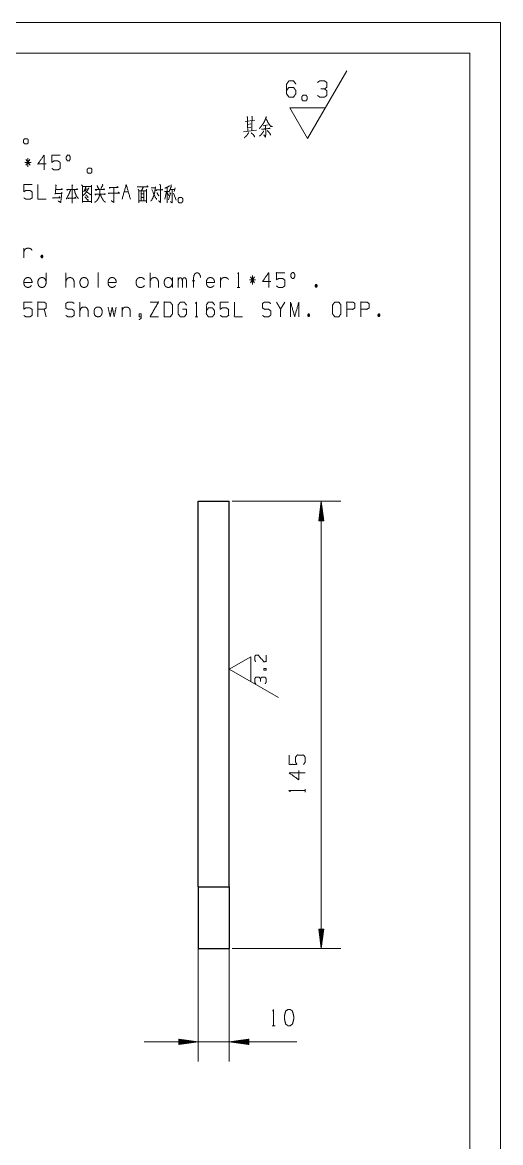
# Paper-space layout 'SHT3' of a CAD drawing. Header units: millimetres. Extents: x 0 to 210, y 0 to 297.
# Drawn here: x 132.4 to 210, y 115.5 to 297 of the extents above; entities that cross this region are included whole.
import ezdxf

# ---------------------------------------------------------------- set-up
doc = ezdxf.new("R2010")
doc.units = ezdxf.units.MM
doc.layers.add('101', color=7, linetype='Continuous', true_color=0xffffff)

psp = doc.layouts.new('SHT3')

# ---------------------------------------------------------------- linework, layer by layer
at = {"layer": '101', "color": 133, "linetype": 'Continuous', "lineweight": 18}
for p, q in [((210, 297), (0, 297)), ((210, 0), (210, 297)), ((205, 292), (25, 292)), ((205, 5), (205, 292))]:
    psp.add_line(p, q, dxfattribs=at)
at = {"layer": '101', "color": 53, "linetype": 'Continuous', "lineweight": 18}
for p, q in [((178.7, 278.17), (185.05, 289.17)), ((178.7, 278.17), (175.82, 283.17)), ((175.82, 283.17), (181.59, 283.17))]:
    psp.add_line(p, q, dxfattribs=at)
at = {"layer": '101', "color": 72, "linetype": 'Continuous', "lineweight": 18}
for p, q in [((168.56, 280.95), (170.12, 281.17)), ((168.97, 279.93), (169.5, 279.99)), ((168.99, 280.43), (169.52, 280.54)), ((172.28, 280.4), (171.52, 280.26)), ((168.31, 279.24), (170.43, 279.52)), ((133.85, 274.31), (132.84, 274.31)), ((133.67, 274.79), (133.02, 273.84)), ((133.02, 274.79), (133.69, 273.84)), ((133.34, 273.59), (133.34, 275.01)), ((140.45, 270.7), (140.63, 270.55)), ((140.54, 270.6), (140.54, 267.72)), ((148.95, 269.55), (149.63, 269.55)), ((153.35, 270.2), (154.02, 270.2)), ((155.47, 269.62), (156.23, 269.62)), ((155.8, 269.57), (155.54, 268.35)), ((155.94, 270.3), (155.94, 267.77)), ((155.98, 269.4), (156.19, 268.92)), ((156.45, 269.35), (156.14, 268.22)), ((156.37, 269.9), (157.14, 269.9)), ((156.38, 269.4), (156.53, 269.17)), ((156.97, 269.3), (157.37, 268.2)), ((157.21, 270.2), (157.04, 269.57)), ((132.68, 258.82), (132.68, 260.4)), ((135.54, 259.27), (135.7, 258.85)), ((139.51, 254.06), (139.51, 256.44)), ((144.74, 256.46), (144.74, 254.06)), ((153.17, 254.06), (153.17, 256.44)), ((156.77, 254.06), (156.77, 255.64)), ((157.72, 254.06), (157.72, 255.64)), ((160.42, 255.11), (160, 255.11)), ((164.55, 254.06), (164.55, 255.64)), ((170.27, 255.26), (169.27, 255.26)), ((169.44, 255.74), (170.11, 254.79)), ((170.1, 255.74), (169.44, 254.79)), ((169.76, 254.54), (169.76, 255.96)), ((180.01, 254.51), (180.17, 254.09)), ((167.29, 254.06), (167.71, 254.06)), ((141.79, 249.3), (141.79, 251.67)), ((148.62, 250.87), (148.62, 249.3)), ((175, 251.67), (174.33, 250.5)), ((136.3, 249.3), (135.97, 250.5)), ((160.46, 249.3), (160.88, 249.3)), ((178.8, 249.75), (178.95, 249.32)), ((190.18, 249.75), (190.34, 249.32)), ((178.31, 172.26), (178.31, 172.73)), ((172.96, 134.4), (173.42, 134.4))]:
    psp.add_line(p, q, dxfattribs=at)
at = {"layer": '101', "color": 27, "linetype": 'Continuous', "lineweight": 25}
for p, q in [((160.97, 156.89), (160.97, 219.39)), ((160.97, 219.39), (165.97, 219.39)), ((165.97, 156.89), (165.97, 219.39)), ((160.97, 156.89), (160.97, 146.89)), ((160.97, 156.89), (165.97, 156.89)), ((165.97, 156.89), (165.97, 146.89)), ((160.97, 146.89), (165.97, 146.89))]:
    psp.add_line(p, q, dxfattribs=at)
at = {"layer": '101', "color": 22, "linetype": 'Continuous', "lineweight": 18}
for p, q in [((166.48, 219.39), (184.1, 219.39)), ((180.92, 219.39), (180.5, 216.21)), ((180.77, 216.21), (180.77, 218.23)), ((180.82, 216.21), (180.82, 218.61)), ((180.87, 216.21), (180.87, 219)), ((180.92, 146.89), (180.92, 219.39)), ((180.92, 216.21), (180.92, 219.39)), ((180.92, 216.21), (180.92, 219.39)), ((181.34, 216.21), (180.92, 219.39)), ((180.97, 216.21), (180.97, 219)), ((181.02, 216.21), (181.02, 218.61)), ((181.07, 216.21), (181.07, 218.23)), ((180.5, 216.21), (181.34, 216.21)), ((180.51, 216.21), (180.51, 216.3)), ((180.51, 216.21), (180.51, 216.3)), ((180.57, 216.21), (180.57, 216.69)), ((180.62, 216.21), (180.62, 217.07)), ((180.67, 216.21), (180.67, 217.46)), ((180.72, 216.21), (180.72, 217.84)), ((181.12, 216.21), (181.12, 217.84)), ((181.18, 216.21), (181.18, 217.46)), ((181.23, 216.21), (181.23, 217.07)), ((181.28, 216.21), (181.28, 216.69)), ((181.33, 216.21), (181.33, 216.3)), ((181.33, 216.21), (181.33, 216.3)), ((160.97, 156.38), (160.97, 128.62)), ((165.97, 156.38), (165.97, 128.62)), ((180.5, 150.06), (180.92, 146.89)), ((181.34, 150.06), (180.5, 150.06)), ((180.51, 150.06), (180.51, 149.97)), ((180.51, 150.06), (180.51, 149.97)), ((180.57, 150.06), (180.57, 149.59)), ((180.62, 150.06), (180.62, 149.2)), ((180.67, 150.06), (180.67, 148.82)), ((180.72, 150.06), (180.72, 148.43)), ((180.77, 150.06), (180.77, 148.04)), ((180.82, 150.06), (180.82, 147.66)), ((180.87, 150.06), (180.87, 147.27)), ((180.92, 150.06), (180.92, 146.89)), ((180.92, 146.89), (181.34, 150.06)), ((180.92, 150.06), (180.92, 146.89)), ((180.97, 150.06), (180.97, 147.27)), ((181.02, 150.06), (181.02, 147.66)), ((181.07, 150.06), (181.07, 148.04)), ((181.12, 150.06), (181.12, 148.43)), ((181.18, 150.06), (181.18, 148.82)), ((181.23, 150.06), (181.23, 149.2)), ((181.28, 150.06), (181.28, 149.59)), ((181.33, 150.06), (181.33, 149.97)), ((181.33, 150.06), (181.33, 149.97)), ((166.48, 146.89), (184.1, 146.89)), ((152.21, 131.79), (176.93, 131.79)), ((157.8, 132.21), (157.8, 131.37)), ((160.97, 131.79), (157.8, 132.21)), ((157.8, 132.2), (157.89, 132.2)), ((157.8, 132.2), (157.89, 132.2)), ((157.8, 132.15), (158.27, 132.15)), ((157.8, 132.1), (158.66, 132.1)), ((157.8, 132.04), (159.04, 132.04)), ((157.8, 131.99), (159.43, 131.99)), ((157.8, 131.94), (159.81, 131.94)), ((157.8, 131.89), (160.2, 131.89)), ((157.8, 131.84), (160.59, 131.84)), ((157.8, 131.79), (160.97, 131.79)), ((157.8, 131.37), (160.97, 131.79)), ((157.8, 131.79), (160.97, 131.79)), ((157.8, 131.74), (160.59, 131.74)), ((157.8, 131.69), (160.2, 131.69)), ((157.8, 131.64), (159.81, 131.64)), ((157.8, 131.59), (159.43, 131.59)), ((157.8, 131.54), (159.04, 131.54)), ((157.8, 131.49), (158.66, 131.49)), ((157.8, 131.43), (158.27, 131.43)), ((157.8, 131.38), (157.89, 131.38)), ((157.8, 131.38), (157.89, 131.38)), ((169.15, 132.21), (165.97, 131.79)), ((169.15, 131.79), (165.97, 131.79)), ((165.97, 131.79), (169.15, 131.37)), ((169.15, 131.79), (165.97, 131.79)), ((169.15, 131.84), (166.36, 131.84)), ((169.15, 131.74), (166.36, 131.74)), ((169.15, 131.89), (166.74, 131.89)), ((169.15, 131.69), (166.74, 131.69)), ((169.15, 131.94), (167.13, 131.94)), ((169.15, 131.64), (167.13, 131.64)), ((169.15, 131.99), (167.52, 131.99)), ((169.15, 131.59), (167.52, 131.59)), ((169.15, 132.04), (167.9, 132.04)), ((169.15, 131.54), (167.9, 131.54)), ((169.15, 132.1), (168.29, 132.1)), ((169.15, 131.49), (168.29, 131.49)), ((169.15, 132.15), (168.67, 132.15)), ((169.15, 131.43), (168.67, 131.43)), ((169.15, 132.2), (169.06, 132.2)), ((169.15, 132.2), (169.06, 132.2)), ((169.15, 131.38), (169.06, 131.38)), ((169.15, 131.38), (169.06, 131.38)), ((169.15, 131.37), (169.15, 132.21))]:
    psp.add_line(p, q, dxfattribs=at)
at = {"layer": '101', "color": 43, "linetype": 'Continuous', "lineweight": 18}
for p, q in [((165.97, 192.18), (169.47, 194.2)), ((169.47, 194.2), (169.47, 190.16)), ((165.97, 192.18), (173.97, 187.57))]:
    psp.add_line(p, q, dxfattribs=at)
at = {"layer": '101', "color": 53, "linetype": 'Continuous', "lineweight": 18}
for points, knots in [([(175.3, 285.95), (175.66, 286.47), (176.42, 286.47), (176.79, 285.95), (176.79, 285.43), (176.42, 284.9), (175.66, 284.9), (175.3, 285.43), (175.3, 287), (175.66, 287.52), (176.42, 287.52), (176.79, 287)], [0, 0, 0.076964, 0.169762, 0.248074, 0.312017, 0.390329, 0.483128, 0.560092, 0.751926, 0.82889, 0.921688, 1, 1]), ([(181.43, 286.22), (181.8, 286.47), (181.8, 287.27), (181.43, 287.52), (180.67, 287.52), (180.3, 287.27)], [0, 0, 0.15387, 0.429846, 0.58372, 0.84612, 1, 1]), ([(177.78, 284.52), (177.78, 284.98), (177.95, 285.2), (178.44, 285.2), (178.61, 284.98), (178.61, 284.52), (178.44, 284.27), (177.95, 284.27), (177.78, 284.52)], [0, 0, 0.15201, 0.243411, 0.401449, 0.492846, 0.644856, 0.743407, 0.901445, 1, 1]), ([(180.32, 285.15), (180.67, 284.9), (181.43, 284.9), (181.8, 285.15), (181.8, 285.95), (181.43, 286.22), (180.87, 286.22)], [0, 0, 0.12412, 0.34369, 0.472445, 0.703375, 0.836729, 1, 1])]:
    psp.add_open_spline(points, degree=1, knots=knots, dxfattribs=at)
at = {"layer": '101', "color": 72, "linetype": 'Continuous', "lineweight": 18}
for points, knots in [([(168.91, 281.73), (168.95, 281.59), (168.99, 279.38)], [0, 0, 0.060979, 1, 1]), ([(169.67, 281.81), (169.69, 281.73), (169.67, 279.43)], [0, 0, 0.035798, 1, 1]), ([(171.99, 281.73), (171.97, 281.59), (171.8, 281.17), (171.62, 280.79), (171.41, 280.46), (171.15, 280.15), (170.96, 279.9), (170.84, 279.79)], [0, 0, 0.06111, 0.258302, 0.444408, 0.617464, 0.790935, 0.929439, 1, 1]), ([(171.21, 279.68), (172.6, 279.82), (172.54, 279.85), (172.34, 279.79)], [0, 0, 0.838834, 0.877825, 1, 1]), ([(171.89, 280.32), (171.91, 278.83), (171.89, 278.61), (171.85, 278.41), (171.58, 278.8), (171.85, 278.47)], [0, 0, 0.530092, 0.608917, 0.679017, 0.847311, 1, 1]), ([(171.93, 281.37), (172.71, 280.12), (173.02, 280.12), (172.71, 280.18), (172.54, 280.4)], [0, 0, 0.616784, 0.748061, 0.881375, 1, 1]), ([(132.65, 277.52), (132.65, 277.95), (132.81, 278.15), (133.25, 278.15), (133.41, 277.95), (133.41, 277.52), (133.25, 277.3), (132.81, 277.3), (132.65, 277.52)], [0, 0, 0.152001, 0.243402, 0.401444, 0.492847, 0.644849, 0.743405, 0.901446, 1, 1]), ([(169.09, 279.16), (169.09, 279.05), (168.93, 278.8), (168.58, 278.41), (168.44, 278.3)], [0, 0, 0.10022, 0.366542, 0.840567, 1, 1]), ([(169.54, 279.1), (169.93, 278.77), (170.08, 278.58), (170.12, 278.44), (169.98, 278.69)], [0, 0, 0.431176, 0.640409, 0.761211, 1, 1]), ([(171.56, 279.41), (171.52, 279.27), (171.23, 278.88), (170.92, 278.58)], [0, 0, 0.134829, 0.590565, 1, 1]), ([(172.17, 279.46), (172.46, 279.16), (172.62, 278.97), (172.71, 278.72), (172.58, 278.99)], [0, 0, 0.338756, 0.538268, 0.752638, 1, 1]), ([(136.3, 274.06), (134.96, 274.06), (135.97, 275.49), (135.97, 273.11)], [0, 0, 0.245869, 0.565296, 1, 1]), ([(137.22, 273.34), (137.55, 273.11), (138.24, 273.11), (138.58, 273.34), (138.58, 274.29), (138.24, 274.54), (137.55, 274.54), (137.22, 274.31), (137.22, 275.49), (138.58, 275.49)], [0, 0, 0.062228, 0.168343, 0.230571, 0.376815, 0.441266, 0.547381, 0.609609, 0.79049, 1, 1]), ([(139.78, 274.54), (140.01, 274.54), (140.22, 274.86), (140.22, 275.19), (140.01, 275.51), (139.78, 275.51), (139.55, 275.19), (139.55, 274.86), (139.78, 274.54)], [0, 0, 0.085681, 0.230397, 0.35158, 0.496296, 0.581977, 0.730397, 0.85158, 1, 1]), ([(142.97, 272.76), (142.97, 273.19), (143.13, 273.39), (143.57, 273.39), (143.73, 273.19), (143.73, 272.76), (143.57, 272.54), (143.13, 272.54), (142.97, 272.76)], [0, 0, 0.152001, 0.243402, 0.401444, 0.492847, 0.644849, 0.743405, 0.901446, 1, 1]), ([(132.67, 268.57), (133, 268.35), (133.69, 268.35), (134.03, 268.57), (134.03, 269.52), (133.69, 269.77), (133, 269.77), (132.67, 269.55), (132.67, 270.72), (134.03, 270.72)], [0, 0, 0.062228, 0.168343, 0.230571, 0.376815, 0.441266, 0.547381, 0.609609, 0.79049, 1, 1]), ([(134.96, 270.72), (134.96, 268.35), (136.3, 268.35)], [0, 0, 0.638732, 1, 1]), ([(137.82, 270.67), (137.98, 270.55), (137.91, 270.57), (137.77, 269.15), (137.78, 269.27), (138.84, 269.27), (138.86, 269.52), (138.67, 267.82), (138.24, 268.07)], [0, 0, 0.037815, 0.051831, 0.319489, 0.343088, 0.541307, 0.588149, 0.907968, 1, 1]), ([(142.05, 270.65), (142.2, 270.52), (142.2, 267.82), (142.2, 268), (143.64, 268), (143.64, 267.75), (143.64, 270.6), (143.64, 270.42), (142.2, 270.42)], [0, 0, 0.02043, 0.312718, 0.331663, 0.488563, 0.515628, 0.824155, 0.843099, 1, 1]), ([(144.56, 270.57), (144.81, 270), (144.84, 270.05), (144.74, 270.2)], [0, 0, 0.718769, 0.78908, 1, 1]), ([(145.41, 270.75), (145.51, 270.65), (145.18, 270.07)], [0, 0, 0.179593, 1, 1]), ([(151.05, 270.35), (152.82, 270.35), (152.72, 270.52), (152.64, 270.4)], [0, 0, 0.835409, 0.932124, 1, 1]), ([(154.69, 270.75), (154.83, 270.65), (154.83, 267.85), (154.53, 268.1)], [0, 0, 0.051484, 0.883806, 1, 1]), ([(156.23, 270.57), (156.23, 270.42), (155.54, 270.12)], [0, 0, 0.166345, 1, 1]), ([(156.53, 270.7), (156.61, 270.45), (156.23, 269.5)], [0, 0, 0.205281, 1, 1]), ([(137.5, 268.57), (137.41, 268.52), (137.32, 268.57), (138.56, 268.57), (138.47, 268.77), (138.37, 268.6)], [0, 0, 0.054487, 0.108968, 0.772867, 0.890201, 1, 1]), ([(137.87, 269.9), (138.95, 269.9), (138.84, 270.07), (138.77, 269.95)], [0, 0, 0.75587, 0.899326, 1, 1]), ([(140.29, 269.87), (140.18, 269.65), (140.1, 269.42), (140.01, 269.22), (139.88, 268.95), (139.78, 268.77), (139.69, 268.55), (139.55, 268.4)], [0, 0, 0.149558, 0.294901, 0.426364, 0.607676, 0.730708, 0.876054, 1, 1]), ([(139.71, 269.77), (139.67, 269.9), (141.39, 269.9), (141.33, 270.07), (141.23, 269.9)], [0, 0, 0.058202, 0.826387, 0.908316, 1, 1]), ([(140.84, 269.9), (140.93, 269.7), (140.98, 269.42), (141.09, 269.17), (141.19, 268.9), (141.35, 268.67), (141.53, 268.45)], [0, 0, 0.134422, 0.306591, 0.473526, 0.654716, 0.824108, 1, 1]), ([(142.65, 269.97), (143.11, 269.97), (143.24, 270.2), (143.04, 269.82), (142.8, 269.5), (142.58, 269.22), (142.3, 268.95)], [0, 0, 0.200768, 0.312947, 0.497482, 0.67594, 0.827665, 1, 1]), ([(142.65, 270.3), (142.78, 270.17), (142.73, 270.22), (142.39, 269.52)], [0, 0, 0.171557, 0.242655, 1, 1]), ([(142.57, 268.72), (143.11, 268.17), (143.15, 268.25), (143.06, 268.1)], [0, 0, 0.751301, 0.831531, 1, 1]), ([(142.62, 269.85), (142.83, 269.57), (143.13, 269.35), (143.38, 269.15), (143.61, 269.05)], [0, 0, 0.268921, 0.559592, 0.805963, 1, 1]), ([(142.73, 269.07), (143.08, 268.67), (143.11, 268.72), (143.04, 268.57)], [0, 0, 0.701567, 0.782052, 1, 1]), ([(145, 269.87), (145, 269.15), (144.93, 268.95), (144.9, 268.72), (144.81, 268.52), (144.56, 268.17), (144.4, 267.97), (144.15, 267.85)], [0, 0, 0.309174, 0.399631, 0.496758, 0.590007, 0.772796, 0.881778, 1, 1]), ([(144.35, 269.12), (144.31, 269.02), (144.22, 269.15), (145.92, 269.15), (145.83, 269.25), (145.73, 269.12)], [0, 0, 0.047073, 0.115007, 0.868026, 0.927253, 1, 1]), ([(144.47, 269.85), (144.37, 269.77), (144.28, 269.9), (145.78, 269.9), (145.69, 270.05), (145.6, 269.9)], [0, 0, 0.060878, 0.132628, 0.836794, 0.918397, 1, 1]), ([(145.11, 269.07), (145.25, 268.72), (145.34, 268.57), (145.44, 268.42), (145.51, 268.25), (145.69, 268), (145.92, 267.87)], [0, 0, 0.253041, 0.369752, 0.4929, 0.619419, 0.824656, 1, 1]), ([(146.59, 269.35), (146.47, 269.25), (146.39, 269.35), (148.16, 269.35), (148.06, 269.5), (147.93, 269.37)], [0, 0, 0.066048, 0.116895, 0.850707, 0.926977, 1, 1]), ([(146.68, 270.25), (146.59, 270.12), (146.54, 270.25), (147.97, 270.25), (147.86, 270.4), (147.76, 270.25)], [0, 0, 0.073317, 0.138347, 0.824031, 0.912015, 1, 1]), ([(147.28, 270.22), (147.28, 267.82), (146.87, 268.1)], [0, 0, 0.830218, 1, 1]), ([(151.23, 269.95), (151.35, 269.72), (151.35, 267.77), (151.35, 268.07), (152.57, 268.07), (152.57, 267.75), (152.57, 269.95), (152.57, 269.72), (151.35, 269.72), (151.73, 269.72), (151.73, 268.12), (151.73, 268.65), (152.13, 268.65), (152.13, 268.12), (152.13, 269.72), (152.13, 269.22), (151.73, 269.22)], [0, 0, 0.018839, 0.161903, 0.183913, 0.27339, 0.297234, 0.458641, 0.475149, 0.564626, 0.591858, 0.709245, 0.747762, 0.777587, 0.816104, 0.933491, 0.970174, 1, 1]), ([(151.97, 270.35), (152.03, 270.25), (151.78, 269.77)], [0, 0, 0.174474, 1, 1]), ([(154.04, 270.35), (153.91, 269.47), (153.88, 269.35), (153.81, 269.15), (153.75, 268.92), (153.67, 268.72), (153.6, 268.52), (153.51, 268.4), (153.42, 268.22), (153.28, 268.05)], [0, 0, 0.35897, 0.411735, 0.497907, 0.591806, 0.680621, 0.766792, 0.828975, 0.908611, 1, 1]), ([(153.45, 269.9), (154.18, 268.3), (154.2, 268.52)], [0, 0, 0.886138, 1, 1]), ([(154.25, 269.85), (154.16, 269.72), (154.13, 269.87), (155.2, 269.87), (155.12, 269.97), (155.04, 269.85)], [0, 0, 0.092081, 0.184776, 0.833338, 0.913619, 1, 1]), ([(154.28, 269.42), (154.55, 268.87), (154.6, 268.95)], [0, 0, 0.869236, 1, 1]), ([(156.74, 269.9), (156.74, 267.75), (156.45, 267.95)], [0, 0, 0.861246, 1, 1]), ([(139.94, 268.4), (139.87, 268.52), (141.14, 268.52), (141.03, 268.67), (140.94, 268.55)], [0, 0, 0.08192, 0.807878, 0.912674, 1, 1]), ([(157.69, 268), (157.69, 268.42), (157.85, 268.62), (158.29, 268.62), (158.45, 268.42), (158.45, 268), (158.29, 267.77), (157.85, 267.77), (157.69, 268)], [0, 0, 0.152001, 0.243405, 0.401446, 0.492847, 0.644849, 0.743403, 0.901444, 1, 1]), ([(132.68, 259.8), (132.79, 260.1), (132.98, 260.32), (133.23, 260.4), (133.57, 260.4), (133.81, 260.32), (134.01, 260.1)], [0, 0, 0.180187, 0.348583, 0.495006, 0.685181, 0.831603, 1, 1]), ([(135.54, 258.85), (135.7, 258.85), (135.79, 259.07), (135.7, 259.27), (135.54, 259.27), (135.45, 259.07), (135.54, 258.85), (135.7, 259.27)], [0, 0, 0.093976, 0.236787, 0.365958, 0.459933, 0.589104, 0.731915, 1, 1]), ([(136.28, 256.44), (136.28, 254.69), (136.18, 254.36), (135.98, 254.14), (135.74, 254.06), (135.51, 254.06), (135.26, 254.14), (135.07, 254.36), (134.96, 254.69), (134.96, 255.04), (135.07, 255.34), (135.26, 255.56), (135.51, 255.64), (135.74, 255.64), (135.98, 255.56), (136.18, 255.34), (136.28, 255.04)], [0, 0, 0.286727, 0.342739, 0.391461, 0.433824, 0.471473, 0.513836, 0.562557, 0.61857, 0.675917, 0.72805, 0.776771, 0.819134, 0.856783, 0.899146, 0.947868, 1, 1]), ([(160.21, 254.06), (160.21, 255.64), (160.27, 255.99), (160.42, 256.26), (160.64, 256.41), (160.9, 256.41), (161.13, 256.26), (161.29, 255.99), (161.34, 255.64)], [0, 0, 0.423648, 0.51887, 0.604326, 0.674201, 0.745514, 0.819322, 0.904778, 1, 1]), ([(167.36, 256.24), (167.5, 256.44), (167.5, 254.06)], [0, 0, 0.093491, 1, 1]), ([(172.73, 255.01), (171.38, 255.01), (172.39, 256.44), (172.39, 254.06)], [0, 0, 0.245868, 0.565294, 1, 1]), ([(173.64, 254.29), (173.98, 254.06), (174.67, 254.06), (175, 254.29), (175, 255.24), (174.67, 255.49), (173.98, 255.49), (173.64, 255.26), (173.64, 256.44), (175, 256.44)], [0, 0, 0.062229, 0.168345, 0.230571, 0.376815, 0.441265, 0.54738, 0.609609, 0.79049, 1, 1]), ([(176.2, 255.49), (176.43, 255.49), (176.64, 255.81), (176.64, 256.14), (176.43, 256.46), (176.2, 256.46), (175.97, 256.14), (175.97, 255.81), (176.2, 255.49)], [0, 0, 0.08568, 0.230394, 0.351577, 0.496291, 0.581971, 0.730394, 0.851577, 1, 1]), ([(133.9, 254.36), (133.71, 254.14), (133.46, 254.06), (133.23, 254.06), (132.98, 254.14), (132.79, 254.36), (132.68, 254.69), (132.68, 255.04), (132.79, 255.34), (132.98, 255.56), (133.23, 255.64), (133.46, 255.64), (133.71, 255.56), (133.9, 255.34), (134.01, 255.04), (134.01, 254.86), (132.68, 254.86)], [0, 0, 0.053947, 0.100855, 0.14254, 0.189447, 0.243395, 0.305416, 0.368914, 0.426639, 0.480586, 0.527493, 0.569178, 0.616086, 0.670033, 0.727758, 0.759509, 1, 1]), ([(139.51, 255.04), (139.62, 255.34), (139.81, 255.56), (140.06, 255.64), (140.29, 255.64), (140.54, 255.56), (140.73, 255.34), (140.84, 255.04), (140.84, 254.06)], [0, 0, 0.107749, 0.208449, 0.296007, 0.373817, 0.461379, 0.562076, 0.669825, 1, 1]), ([(141.89, 254.36), (142.09, 254.14), (142.34, 254.06), (142.57, 254.06), (142.81, 254.14), (143.01, 254.36), (143.11, 254.69), (143.11, 255.04), (143.01, 255.34), (142.81, 255.56), (142.57, 255.64), (142.34, 255.64), (142.09, 255.56), (141.89, 255.34), (141.79, 255.04), (141.79, 254.69), (141.89, 254.36)], [0, 0, 0.063222, 0.118198, 0.16705, 0.222024, 0.285247, 0.357933, 0.43235, 0.5, 0.563224, 0.618197, 0.66705, 0.722025, 0.785247, 0.852897, 0.927315, 1, 1]), ([(147.56, 254.36), (147.37, 254.14), (147.12, 254.06), (146.89, 254.06), (146.64, 254.14), (146.45, 254.36), (146.34, 254.69), (146.34, 255.04), (146.45, 255.34), (146.64, 255.56), (146.89, 255.64), (147.12, 255.64), (147.37, 255.56), (147.56, 255.34), (147.67, 255.04), (147.67, 254.86), (146.34, 254.86)], [0, 0, 0.053947, 0.100854, 0.142541, 0.189448, 0.243395, 0.305416, 0.368914, 0.426638, 0.480585, 0.527492, 0.569179, 0.616086, 0.670033, 0.727757, 0.759508, 1, 1]), ([(152.24, 254.36), (152.04, 254.14), (151.8, 254.06), (151.44, 254.06), (151.19, 254.14), (151, 254.36), (150.89, 254.69), (150.89, 255.04), (151, 255.34), (151.19, 255.56), (151.44, 255.64), (151.8, 255.64), (152.04, 255.56), (152.24, 255.34)], [0, 0, 0.075457, 0.141071, 0.230774, 0.296385, 0.371844, 0.458596, 0.547414, 0.628156, 0.703615, 0.769226, 0.858929, 0.924543, 1, 1]), ([(153.17, 255.04), (153.28, 255.34), (153.47, 255.56), (153.72, 255.64), (153.95, 255.64), (154.2, 255.56), (154.39, 255.34), (154.5, 255.04), (154.5, 254.06)], [0, 0, 0.107749, 0.208446, 0.296008, 0.373818, 0.461377, 0.562076, 0.669825, 1, 1]), ([(156.77, 255.04), (156.67, 255.34), (156.47, 255.56), (156.23, 255.64), (156, 255.64), (155.75, 255.56), (155.55, 255.34), (155.45, 255.04), (155.45, 254.69), (155.55, 254.36), (155.75, 254.14), (156, 254.06), (156.23, 254.06), (156.47, 254.14), (156.67, 254.36), (156.77, 254.69)], [0, 0, 0.073089, 0.141396, 0.200789, 0.25357, 0.312963, 0.38127, 0.45436, 0.53476, 0.61329, 0.681597, 0.74099, 0.79377, 0.853164, 0.921471, 1, 1]), ([(157.72, 255.16), (157.78, 255.44), (157.95, 255.61), (158.15, 255.61), (158.32, 255.44), (158.4, 255.16), (158.4, 254.06)], [0, 0, 0.11888, 0.224457, 0.306981, 0.412558, 0.533083, 1, 1]), ([(158.4, 255.16), (158.45, 255.44), (158.63, 255.61), (158.84, 255.61), (159, 255.44), (159.07, 255.16), (159.07, 254.06)], [0, 0, 0.118605, 0.223939, 0.313761, 0.413912, 0.53416, 1, 1]), ([(163.5, 254.36), (163.3, 254.14), (163.05, 254.06), (162.82, 254.06), (162.58, 254.14), (162.38, 254.36), (162.28, 254.69), (162.28, 255.04), (162.38, 255.34), (162.58, 255.56), (162.82, 255.64), (163.05, 255.64), (163.3, 255.56), (163.5, 255.34), (163.6, 255.04), (163.6, 254.86), (162.28, 254.86)], [0, 0, 0.053946, 0.100855, 0.14254, 0.189448, 0.243395, 0.305416, 0.368914, 0.426639, 0.480586, 0.527493, 0.569178, 0.616088, 0.670034, 0.727758, 0.759509, 1, 1]), ([(164.55, 255.04), (164.66, 255.34), (164.85, 255.56), (165.1, 255.64), (165.44, 255.64), (165.68, 255.56), (165.88, 255.34)], [0, 0, 0.180186, 0.348579, 0.495006, 0.685182, 0.831603, 1, 1]), ([(180.01, 254.09), (180.17, 254.09), (180.26, 254.31), (180.17, 254.51), (180.01, 254.51), (179.92, 254.31), (180.01, 254.09), (180.17, 254.51)], [0, 0, 0.093981, 0.236789, 0.365957, 0.459938, 0.589106, 0.731915, 1, 1]), ([(132.67, 249.52), (133, 249.3), (133.69, 249.3), (134.03, 249.52), (134.03, 250.47), (133.69, 250.72), (133, 250.72), (132.67, 250.5), (132.67, 251.67), (134.03, 251.67)], [0, 0, 0.062228, 0.168343, 0.230571, 0.376815, 0.441266, 0.547381, 0.609609, 0.79049, 1, 1]), ([(134.96, 249.3), (134.96, 251.67), (135.97, 251.67), (136.3, 251.45), (136.3, 250.72), (135.97, 250.5), (134.96, 250.5)], [0, 0, 0.400951, 0.571035, 0.639278, 0.761673, 0.829916, 1, 1]), ([(139.49, 249.52), (139.83, 249.3), (140.52, 249.3), (140.86, 249.55), (140.86, 250.25), (140.52, 250.5), (139.85, 250.5), (139.49, 250.72), (139.49, 251.45), (139.85, 251.67), (140.52, 251.67), (140.86, 251.45)], [0, 0, 0.068036, 0.184054, 0.25452, 0.372334, 0.4428, 0.555844, 0.62637, 0.748394, 0.81892, 0.931964, 1, 1]), ([(141.79, 250.27), (141.89, 250.57), (142.09, 250.8), (142.34, 250.87), (142.57, 250.87), (142.81, 250.8), (143.01, 250.57), (143.11, 250.27), (143.11, 249.3)], [0, 0, 0.107749, 0.208446, 0.296008, 0.373818, 0.461377, 0.562076, 0.669825, 1, 1]), ([(144.17, 249.6), (144.37, 249.37), (144.61, 249.3), (144.84, 249.3), (145.09, 249.37), (145.28, 249.6), (145.39, 249.92), (145.39, 250.27), (145.28, 250.57), (145.09, 250.8), (144.84, 250.87), (144.61, 250.87), (144.37, 250.8), (144.17, 250.57), (144.07, 250.27), (144.07, 249.92), (144.17, 249.6)], [0, 0, 0.063224, 0.118197, 0.16705, 0.222023, 0.285247, 0.357932, 0.43235, 0.5, 0.563224, 0.618197, 0.66705, 0.722023, 0.785247, 0.852897, 0.927315, 1, 1]), ([(146.34, 250.87), (146.68, 249.3), (147.01, 250.87), (147.33, 249.3), (147.67, 250.87)], [0, 0, 0.25014, 0.500279, 0.74986, 1, 1]), ([(148.62, 250.27), (148.72, 250.57), (148.92, 250.8), (149.17, 250.87), (149.4, 250.87), (149.64, 250.8), (149.84, 250.57), (149.94, 250.27), (149.94, 249.3)], [0, 0, 0.107749, 0.208449, 0.296007, 0.373818, 0.461376, 0.562076, 0.669825, 1, 1]), ([(154.51, 249.3), (153.17, 249.3), (154.51, 251.67), (153.17, 251.67)], [0, 0, 0.248062, 0.751938, 1, 1]), ([(155.45, 249.3), (156.44, 249.3), (156.79, 249.77), (156.79, 251.2), (156.44, 251.67), (155.45, 251.67), (155.45, 249.3)], [0, 0, 0.142135, 0.227161, 0.431789, 0.516816, 0.65895, 1, 1]), ([(158.4, 250.5), (159.07, 250.5), (159.07, 249.77), (158.73, 249.3), (158.04, 249.3), (157.71, 249.77), (157.71, 251.2), (158.06, 251.67), (158.71, 251.67), (159.05, 251.2)], [0, 0, 0.103295, 0.214795, 0.304261, 0.410275, 0.499741, 0.718894, 0.809958, 0.910533, 1, 1]), ([(160.53, 251.47), (160.67, 251.67), (160.67, 249.3)], [0, 0, 0.093491, 1, 1]), ([(162.28, 250.25), (162.6, 250.72), (163.28, 250.72), (163.62, 250.25), (163.62, 249.77), (163.28, 249.3), (162.6, 249.3), (162.28, 249.77), (162.28, 251.2), (162.6, 251.67), (163.28, 251.67), (163.62, 251.2)], [0, 0, 0.076964, 0.169761, 0.248075, 0.312018, 0.390331, 0.483128, 0.560093, 0.751925, 0.82889, 0.921687, 1, 1]), ([(164.54, 249.52), (164.87, 249.3), (165.56, 249.3), (165.9, 249.52), (165.9, 250.47), (165.56, 250.72), (164.87, 250.72), (164.54, 250.5), (164.54, 251.67), (165.9, 251.67)], [0, 0, 0.062228, 0.168343, 0.230571, 0.376815, 0.441266, 0.547381, 0.609609, 0.79049, 1, 1]), ([(166.83, 251.67), (166.83, 249.3), (168.17, 249.3)], [0, 0, 0.638734, 1, 1]), ([(171.37, 249.52), (171.7, 249.3), (172.39, 249.3), (172.73, 249.55), (172.73, 250.25), (172.39, 250.5), (171.72, 250.5), (171.37, 250.72), (171.37, 251.45), (171.72, 251.67), (172.39, 251.67), (172.73, 251.45)], [0, 0, 0.068036, 0.184054, 0.25452, 0.372334, 0.4428, 0.555844, 0.62637, 0.748394, 0.81892, 0.931964, 1, 1]), ([(174.33, 249.3), (174.33, 250.5), (173.66, 251.67)], [0, 0, 0.469961, 1, 1]), ([(175.94, 249.3), (175.94, 251.67), (176.61, 249.3), (177.28, 251.67), (177.28, 249.3)], [0, 0, 0.245192, 0.5, 0.754808, 1, 1]), ([(183.1, 249.3), (183.77, 249.3), (184.11, 249.77), (184.11, 251.2), (183.77, 251.67), (183.1, 251.67), (182.75, 251.2), (182.75, 249.77), (183.1, 249.3)], [0, 0, 0.102686, 0.191622, 0.409478, 0.498413, 0.6011, 0.691622, 0.909478, 1, 1]), ([(185.04, 249.3), (185.04, 251.67), (186.05, 251.67), (186.38, 251.45), (186.38, 250.72), (186.03, 250.5), (185.04, 250.5)], [0, 0, 0.401147, 0.571314, 0.639589, 0.762044, 0.832818, 1, 1]), ([(187.32, 249.3), (187.32, 251.67), (188.33, 251.67), (188.66, 251.45), (188.66, 250.72), (188.31, 250.5), (187.32, 250.5)], [0, 0, 0.401147, 0.571314, 0.639589, 0.762044, 0.832818, 1, 1]), ([(151.73, 249.3), (151.39, 249.3), (151.39, 249.77), (151.73, 249.77), (151.73, 249.07), (151.39, 248.82)], [0, 0, 0.148246, 0.357933, 0.506179, 0.815189, 1, 1]), ([(178.8, 249.32), (178.95, 249.32), (179.04, 249.55), (178.95, 249.75), (178.8, 249.75), (178.71, 249.55), (178.8, 249.32), (178.95, 249.75)], [0, 0, 0.093981, 0.236789, 0.365957, 0.459938, 0.589106, 0.731915, 1, 1]), ([(190.18, 249.32), (190.34, 249.32), (190.43, 249.55), (190.34, 249.75), (190.18, 249.75), (190.09, 249.55), (190.18, 249.32), (190.34, 249.75)], [0, 0, 0.093981, 0.236789, 0.365957, 0.459938, 0.589106, 0.731915, 1, 1]), ([(178.06, 176.76), (178.31, 177.14), (178.31, 177.9), (178.06, 178.27), (177.02, 178.27), (176.74, 177.9), (176.74, 177.14), (176.99, 176.76), (175.69, 176.76), (175.69, 178.27)], [0, 0, 0.062227, 0.168344, 0.230572, 0.376816, 0.441264, 0.547381, 0.609609, 0.790489, 1, 1]), ([(177.26, 175.75), (177.26, 174.27), (175.69, 175.38), (178.31, 175.38)], [0, 0, 0.24587, 0.565296, 1, 1]), ([(175.91, 172.34), (175.69, 172.5), (178.31, 172.5)], [0, 0, 0.09349, 1, 1]), ([(173.03, 136.8), (173.19, 137.02), (173.19, 134.4)], [0, 0, 0.093487, 1, 1]), ([(175.88, 134.4), (176.25, 134.67), (176.45, 135.45), (176.45, 135.97), (176.25, 136.77), (175.88, 137.02), (175.51, 137.02), (175.14, 136.77), (174.94, 135.97), (174.96, 135.45), (175.14, 134.67), (175.51, 134.4), (175.88, 134.4)], [0, 0, 0.067525, 0.183971, 0.260583, 0.380941, 0.446139, 0.500306, 0.565503, 0.685862, 0.762527, 0.878307, 0.945833, 1, 1])]:
    psp.add_open_spline(points, degree=1, knots=knots, dxfattribs=at)
psp.add_open_spline([(148.62, 268.35), (149.29, 270.72), (149.96, 268.35)], degree=1, dxfattribs=at)
at = {"layer": '101', "color": 43, "linetype": 'Continuous', "lineweight": 18}
for points, knots in [([(170.29, 193.41), (170.12, 193.66), (170.12, 194.2), (170.29, 194.47), (170.67, 194.47), (171.61, 193.39), (171.99, 193.41), (171.99, 194.47)], [0, 0, 0.069692, 0.19298, 0.265275, 0.350228, 0.674741, 0.759752, 1, 1]), ([(171.04, 190.62), (170.87, 190.88), (170.29, 190.88), (170.12, 190.62), (170.12, 190.07), (170.29, 189.81)], [0, 0, 0.153872, 0.429849, 0.583721, 0.846128, 1, 1]), ([(171.81, 189.82), (171.99, 190.07), (171.99, 190.62), (171.81, 190.88), (171.24, 190.88), (171.04, 190.62), (171.04, 190.21)], [0, 0, 0.124119, 0.343691, 0.472446, 0.703378, 0.836728, 1, 1]), ([(171.99, 192), (171.99, 192.27), (171.61, 192.27), (171.61, 192), (171.99, 192)], [0, 0, 0.207084, 0.5, 0.707084, 1, 1])]:
    psp.add_open_spline(points, degree=1, knots=knots, dxfattribs=at)

doc.saveas('drawing.dxf')
